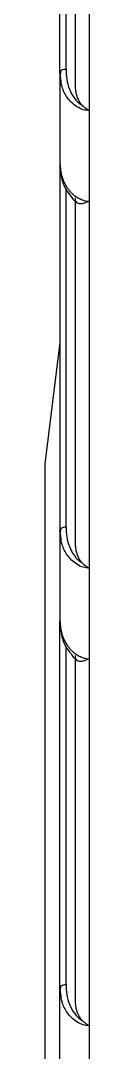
# Model space of a CAD drawing. Header units: millimetres. Extents: x 620 to 19791, y 2539 to 6969.
# Drawn here: x 4538.87 to 4540.34, y 3623.56 to 3657.55 of the extents above; entities that cross this region are included whole.
import ezdxf

# ---------------------------------------------------------------- set-up
doc = ezdxf.new("R2010")
doc.units = ezdxf.units.MM

msp = doc.modelspace()

# ---------------------------------------------------------------- linework, layer by layer
at = {"color": 7, "linetype": 'Continuous', "lineweight": 25}
for p, q in [((4539.37435, 3655.84076), (4539.37435, 3667.93822)), ((4539.87435, 3666.78916), (4539.87435, 3655.427)), ((4540.33991, 3666.68238), (4540.33982, 3654.58613)), ((4539.4053, 3655.63764), (4539.37435, 3655.84076)), ((4539.37435, 3655.84076), (4539.37435, 3652.86338)), ((4539.37435, 3655.84076), (4539.37435, 3640.7653)), ((4539.38816, 3655.87993), (4539.38718, 3655.75658)), ((4540.33982, 3654.58613), (4540.33992, 3651.60699)), ((4539.87435, 3651.71377), (4539.87435, 3640.35161)), ((4540.33992, 3651.60699), (4540.33982, 3639.51075)), ((4539.37435, 3646.95281), (4538.87435, 3642.95281)), ((4538.87435, 3642.95281), (4538.87435, 3585.90191)), ((4539.40545, 3640.56116), (4539.37435, 3640.7653)), ((4539.37435, 3640.7653), (4539.37435, 3637.78745)), ((4539.38814, 3640.80451), (4539.38723, 3640.6808)), ((4540.33982, 3639.51075), (4540.33992, 3636.5316)), ((4539.37435, 3625.68991), (4539.37435, 3637.78745)), ((4539.87435, 3636.63838), (4539.87435, 3625.27622)), ((4540.33992, 3636.5316), (4540.33982, 3624.43536)), ((4539.40481, 3625.48996), (4539.37435, 3625.68991)), ((4539.37435, 3622.71206), (4539.37435, 3625.68991)), ((4539.38825, 3625.73918), (4539.387, 3625.6069)), ((4540.33982, 3624.43536), (4540.33992, 3621.45621))]:
    msp.add_line(p, q, dxfattribs=at)
at = {"color": 8, "linetype": 'Continuous', "lineweight": 25}
for p, q in [((4539.57435, 3655.94815), (4539.57435, 3667.06627)), ((4539.57435, 3640.87276), (4539.57435, 3651.99238)), ((4539.57435, 3625.79737), (4539.57435, 3636.91549))]:
    msp.add_line(p, q, dxfattribs=at)
at = {"color": 7, "linetype": 'Continuous', "lineweight": 25, "flags": 128}
for points in [[(4539.57435, 3655.94815), (4539.53535, 3655.94608), (4539.49785, 3655.93997), (4539.46328, 3655.93005), (4539.43298, 3655.9167), (4539.40811, 3655.90043), (4539.38962, 3655.88186), (4539.37822, 3655.86172), (4539.37435, 3655.84076)], [(4539.37435, 3640.7653), (4539.3782, 3640.78626), (4539.38958, 3640.80642), (4539.40806, 3640.825), (4539.43293, 3640.84128), (4539.46324, 3640.85465), (4539.49781, 3640.86458), (4539.53534, 3640.8707), (4539.57435, 3640.87276)], [(4539.37435, 3625.68991), (4539.3782, 3625.71088), (4539.38958, 3625.73104), (4539.40806, 3625.74961), (4539.43293, 3625.7659), (4539.46324, 3625.77926), (4539.49781, 3625.78919), (4539.53534, 3625.79531), (4539.57435, 3625.79737)]]:
    msp.add_lwpolyline(points, dxfattribs=at)
at = {"color": 7, "linetype": 'Continuous', "lineweight": 25}
for points, knots in [([(4539.57435, 3655.94815), (4539.57435, 3655.72768), (4539.60958, 3655.50636), (4539.73008, 3655.19385), (4539.7818, 3655.09288), (4539.91681, 3654.90852), (4540.00078, 3654.82418), (4540.10513, 3654.76564)], [0, 0, 0, 0, 0.5, 0.5, 0.75, 0.75, 1, 1, 1, 1]), ([(4539.87435, 3655.427), (4539.87509, 3655.39442), (4539.87649, 3655.33293), (4539.88697, 3655.24665), (4539.90095, 3655.17174), (4539.917, 3655.1082), (4539.94148, 3655.02991), (4539.97943, 3654.94046), (4540.03585, 3654.84325), (4540.08329, 3654.79011), (4540.10513, 3654.76564)], [0, 0, 0, 0, 0.13936258, 0.26303863, 0.37103473, 0.46336166, 0.54003778, 0.71638998, 0.86940262, 1, 1, 1, 1]), ([(4540.10513, 3654.76564), (4540.12378, 3654.74796), (4540.16089, 3654.71278), (4540.21477, 3654.67395), (4540.25756, 3654.64507), (4540.28796, 3654.62218), (4540.31382, 3654.6014), (4540.33253, 3654.59042), (4540.33982, 3654.58614)], [0, 0, 0, 0, 0.27219528, 0.54152475, 0.67524321, 0.78811588, 0.91748672, 1, 1, 1, 1]), ([(4539.37435, 3652.86338), (4539.3754, 3652.81898), (4539.37742, 3652.73294), (4539.39317, 3652.60939), (4539.41636, 3652.49518), (4539.45665, 3652.35368), (4539.52269, 3652.19281), (4539.61471, 3652.04263), (4539.69797, 3651.93735), (4539.76757, 3651.85993), (4539.84655, 3651.7904), (4539.95227, 3651.72243), (4540.07281, 3651.66232), (4540.18701, 3651.62123), (4540.27485, 3651.60244), (4540.31952, 3651.60556), (4540.33993, 3651.60699)], [0, 0, 0, 0, 0.08281625, 0.16045839, 0.23293742, 0.3002669, 0.4332092, 0.55037572, 0.61362975, 0.66510764, 0.72558747, 0.78765804, 0.86813544, 0.93436363, 0.97002058, 1, 1, 1, 1]), ([(4539.3744, 3652.8747), (4539.38321, 3652.72939), (4539.40092, 3652.43725), (4539.51068, 3652.04749), (4539.67469, 3651.84506), (4539.74053, 3651.76379)], [0, 0, 0, 0, 0.37198572, 0.74788314, 1, 1, 1, 1]), ([(4539.74053, 3651.76379), (4539.76862, 3651.7146), (4539.81419, 3651.63476), (4539.89833, 3651.58535), (4539.93062, 3651.56639)], [0, 0, 0, 0, 0.61625887, 1, 1, 1, 1]), ([(4539.87435, 3651.71377), (4539.87458, 3651.6993), (4539.87502, 3651.67044), (4539.88016, 3651.6334), (4539.8949, 3651.58739), (4539.93143, 3651.54537), (4540.00016, 3651.52631), (4540.07806, 3651.52452), (4540.15675, 3651.53577), (4540.22952, 3651.56182), (4540.29213, 3651.58717), (4540.32524, 3651.6009), (4540.33993, 3651.60699)], [0, 0, 0, 0, 0.07145624, 0.14248783, 0.21227868, 0.37509202, 0.52961401, 0.64078996, 0.74835166, 0.86827576, 0.94157561, 1, 1, 1, 1]), ([(4539.57435, 3640.87276), (4539.57435, 3640.65229), (4539.60958, 3640.43097), (4539.73008, 3640.11846), (4539.7818, 3640.01749), (4539.91681, 3639.83313), (4540.00078, 3639.74879), (4540.10513, 3639.69025)], [0, 0, 0, 0, 0.5, 0.5, 0.75, 0.75, 1, 1, 1, 1]), ([(4539.87435, 3640.35161), (4539.87509, 3640.31903), (4539.87649, 3640.25754), (4539.88697, 3640.17126), (4539.90095, 3640.09635), (4539.917, 3640.03281), (4539.94148, 3639.95452), (4539.97943, 3639.86507), (4540.03585, 3639.76787), (4540.08329, 3639.71472), (4540.10513, 3639.69025)], [0, 0, 0, 0, 0.13936258, 0.26303863, 0.37103473, 0.46336166, 0.54003778, 0.71638998, 0.86940262, 1, 1, 1, 1]), ([(4540.10513, 3639.69025), (4540.12378, 3639.67257), (4540.16089, 3639.63739), (4540.21477, 3639.59856), (4540.25756, 3639.56968), (4540.28796, 3639.54679), (4540.31382, 3639.52601), (4540.33253, 3639.51503), (4540.33982, 3639.51075)], [0, 0, 0, 0, 0.27219528, 0.54152474, 0.67524321, 0.78811589, 0.91748673, 1, 1, 1, 1]), ([(4539.37435, 3637.78744), (4539.37496, 3637.75327), (4539.37617, 3637.68593), (4539.38587, 3637.58731), (4539.40093, 3637.49237), (4539.43444, 3637.34343), (4539.50127, 3637.15606), (4539.60691, 3636.97692), (4539.6987, 3636.86114), (4539.76823, 3636.78385), (4539.84696, 3636.71469), (4539.95244, 3636.647), (4540.07285, 3636.58696), (4540.18701, 3636.54582), (4540.2748, 3636.52707), (4540.3195, 3636.53018), (4540.33993, 3636.5316)], [0, 0, 0, 0, 0.0637318, 0.12559206, 0.18558629, 0.24372054, 0.41036385, 0.5508134, 0.61430805, 0.66567608, 0.7257356, 0.78762518, 0.86818759, 0.9343243, 0.96997294, 1, 1, 1, 1]), ([(4539.37437, 3637.78887), (4539.38377, 3637.64444), (4539.40268, 3637.35405), (4539.51322, 3636.9669), (4539.67699, 3636.7661), (4539.74272, 3636.68551)], [0, 0, 0, 0, 0.37198128, 0.74795196, 1, 1, 1, 1]), ([(4539.74272, 3636.68551), (4539.77083, 3636.63656), (4539.81603, 3636.55784), (4539.89916, 3636.50922), (4539.93059, 3636.49083)], [0, 0, 0, 0, 0.62183181, 1, 1, 1, 1]), ([(4539.87435, 3636.63838), (4539.87458, 3636.62391), (4539.87502, 3636.59506), (4539.88016, 3636.55801), (4539.8949, 3636.51201), (4539.93143, 3636.46998), (4540.00016, 3636.45092), (4540.07806, 3636.44913), (4540.15675, 3636.46038), (4540.22952, 3636.48643), (4540.29213, 3636.51179), (4540.32524, 3636.52551), (4540.33993, 3636.5316)], [0, 0, 0, 0, 0.07145623, 0.14248781, 0.21227866, 0.37509199, 0.52961398, 0.64078994, 0.74835165, 0.86827576, 0.94157561, 1, 1, 1, 1]), ([(4539.57435, 3625.79737), (4539.57435, 3625.5769), (4539.60958, 3625.35558), (4539.73008, 3625.04308), (4539.7818, 3624.9421), (4539.91681, 3624.75774), (4540.00078, 3624.6734), (4540.10513, 3624.61486)], [0, 0, 0, 0, 0.5, 0.5, 0.75, 0.75, 1, 1, 1, 1]), ([(4539.87435, 3625.27622), (4539.87509, 3625.24364), (4539.87649, 3625.18215), (4539.88697, 3625.09588), (4539.90095, 3625.02097), (4539.917, 3624.95742), (4539.94148, 3624.87913), (4539.97943, 3624.78969), (4540.03585, 3624.69248), (4540.08329, 3624.63934), (4540.10513, 3624.61486)], [0, 0, 0, 0, 0.13936258, 0.26303863, 0.37103473, 0.46336166, 0.54003778, 0.71638998, 0.86940262, 1, 1, 1, 1]), ([(4540.10513, 3624.61486), (4540.12378, 3624.59718), (4540.16089, 3624.562), (4540.21477, 3624.52317), (4540.25756, 3624.4943), (4540.28796, 3624.4714), (4540.31382, 3624.45063), (4540.33253, 3624.43964), (4540.33982, 3624.43536)], [0, 0, 0, 0, 0.27219527, 0.54152475, 0.67524323, 0.78811592, 0.91748675, 1, 1, 1, 1])]:
    msp.add_open_spline(points, degree=3, knots=knots, dxfattribs=at)
at = {"color": 8, "linetype": 'Continuous', "lineweight": 25}
for points, knots in [([(4540.33982, 3654.58614), (4540.27338, 3654.59305), (4540.12612, 3654.60838), (4539.92655, 3654.71434), (4539.75199, 3654.8471), (4539.57393, 3655.06652), (4539.43543, 3655.32894), (4539.41399, 3655.54857), (4539.4053, 3655.63764)], [0, 0, 0, 0, 0.112452594, 0.249207887, 0.393423801, 0.526731343, 0.808080204, 1, 1, 1, 1]), ([(4540.33982, 3639.51075), (4540.27335, 3639.51768), (4540.12607, 3639.53303), (4539.9265, 3639.639), (4539.75196, 3639.77174), (4539.57392, 3639.99114), (4539.43555, 3640.25323), (4539.41412, 3640.47247), (4539.40545, 3640.56116)], [0, 0, 0, 0, 0.11258519, 0.24943845, 0.39373542, 0.52713483, 0.80869672, 1, 1, 1, 1]), ([(4540.33982, 3624.43536), (4540.27335, 3624.44229), (4540.12607, 3624.45764), (4539.9265, 3624.56361), (4539.75197, 3624.69636), (4539.57389, 3624.91574), (4539.43504, 3625.17919), (4539.41358, 3625.39985), (4539.40481, 3625.48996)], [0, 0, 0, 0, 0.11224407, 0.24868311, 0.39254346, 0.52553732, 0.80624688, 1, 1, 1, 1])]:
    msp.add_open_spline(points, degree=3, knots=knots, dxfattribs=at)

doc.saveas('drawing.dxf')
